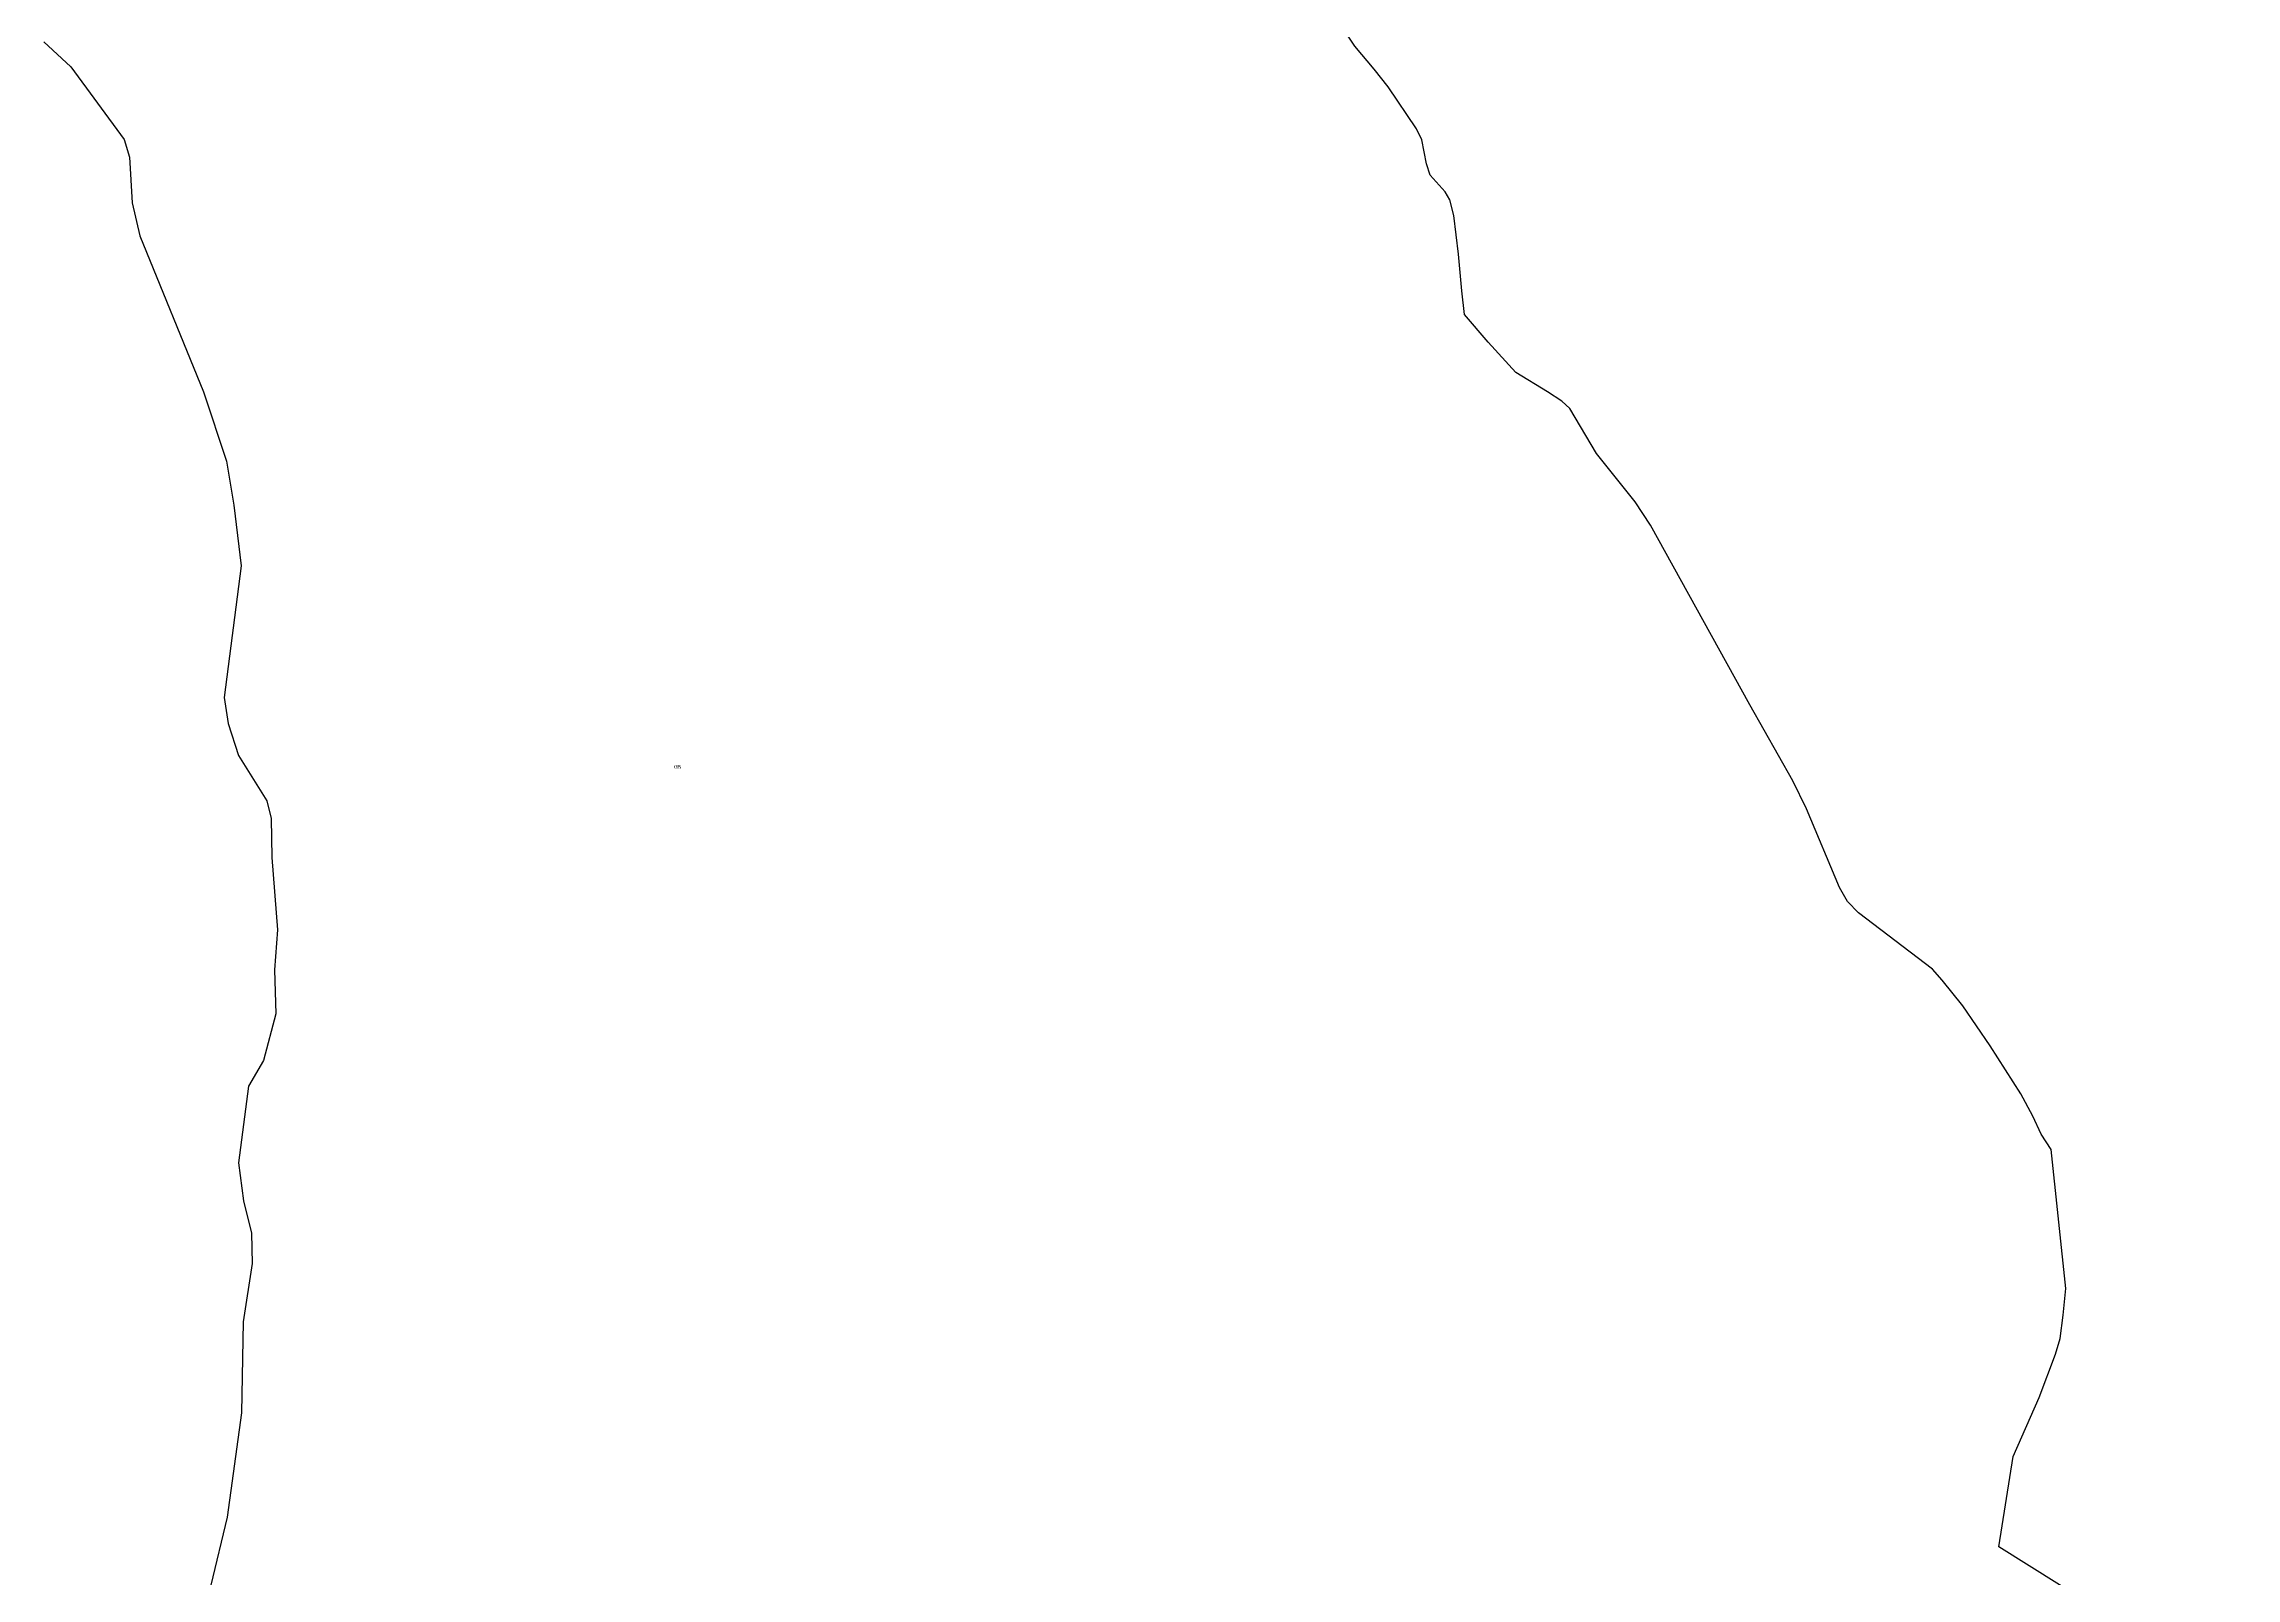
# Model space of a CAD drawing. Extents: x 1206804 to 1210977, y 6152742 to 6157901.
# Drawn here: x 1207107 to 1207958, y 6156709 to 6157305 of the extents above; entities that cross this region are included whole.
import ezdxf

# ---------------------------------------------------------------- set-up
doc = ezdxf.new("R2010")
doc.units = 0
doc.linetypes.add('CONTINU', pattern=[0])
doc.layers.add('1SECTION', color=7, linetype='CONTINU')
doc.styles.get("Standard").update_dxf_attribs({"font": 'Times New Roman'})

msp = doc.modelspace()

# ---------------------------------------------------------------- linework, layer by layer
at = {"layer": '1SECTION'}
for points in [[(1207107.09, 6157305.84), (1207117.54, 6157296.06), (1207138.33, 6157267.79), (1207140.32, 6157260.94), (1207141.43, 6157243.23), (1207144.43, 6157230.47), (1207169.09, 6157169.84), (1207177.98, 6157142.87), (1207180.89, 6157125.83), (1207183.73, 6157102.26), (1207177.18, 6157051.09), (1207178.65, 6157041.05), (1207182.67, 6157028.53), (1207193.72, 6157010.92), (1207195.41, 6157004.06), (1207195.59, 6156988.92), (1207197.78, 6156960.86), (1207196.61, 6156945.35), (1207197.15, 6156928.25), (1207192.41, 6156910.04), (1207186.56, 6156900.13), (1207182.67, 6156870.36), (1207184.6, 6156855.61), (1207187.77, 6156843.04), (1207187.98, 6156831.3), (1207184.46, 6156808.64), (1207183.91, 6156773.19), (1207178.23, 6156732.74), (1207171.91, 6156706.23)], [(1207958.46, 6156663.44), (1207866.33, 6156721.23), (1207871.88, 6156756.26), (1207881.96, 6156779.21), (1207888.3, 6156796.06), (1207890.07, 6156802.11), (1207891.32, 6156811.2), (1207892.3, 6156821.59), (1207886.65, 6156875.57), (1207882.79, 6156881.46), (1207879.47, 6156888.52), (1207874.89, 6156897.15), (1207862.95, 6156915.82), (1207852.35, 6156931.33), (1207844.32, 6156941.28), (1207840.5, 6156945.54), (1207811.77, 6156967.4), (1207807.59, 6156971.84), (1207804.43, 6156977.35), (1207791.66, 6157007.89), (1207786.31, 6157018.67), (1207769.65, 6157048.28), (1207731.05, 6157118.02), (1207725.07, 6157127.09), (1207709.99, 6157145.9), (1207699.7, 6157163.4), (1207696.57, 6157166.24), (1207691.04, 6157169.89), (1207678.79, 6157177.4), (1207668.01, 6157189.09), (1207658.73, 6157199.9), (1207657.73, 6157209.13), (1207656.51, 6157223.36), (1207654.6, 6157238.37), (1207653.08, 6157244.43), (1207651.28, 6157247.54), (1207645.47, 6157254.06), (1207644.04, 6157258.46), (1207642.18, 6157267.7), (1207640.19, 6157272.03), (1207629.21, 6157288.26), (1207623.7, 6157295.17), (1207616.17, 6157304.06), (1207610.92, 6157311.98)]]:
    msp.add_lwpolyline(points, dxfattribs=at)

# ---------------------------------------------------------------- texts
at = {"layer": '3SECTIONTEX'}
msp.add_text('0B', height=1.5, dxfattribs=at).set_placement((1207351.87, 6157023.4))

doc.saveas('drawing.dxf')
